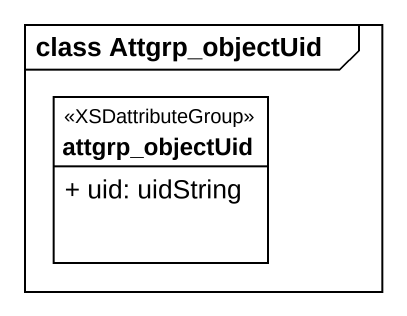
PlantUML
@startuml
mainframe class Attgrp_objectUid
hide circle
hide empty members
skinparam classAttributeIconSize 0
class attgrp_objectUid <<XSDattributeGroup>> {
  + uid: uidString
}
@enduml
